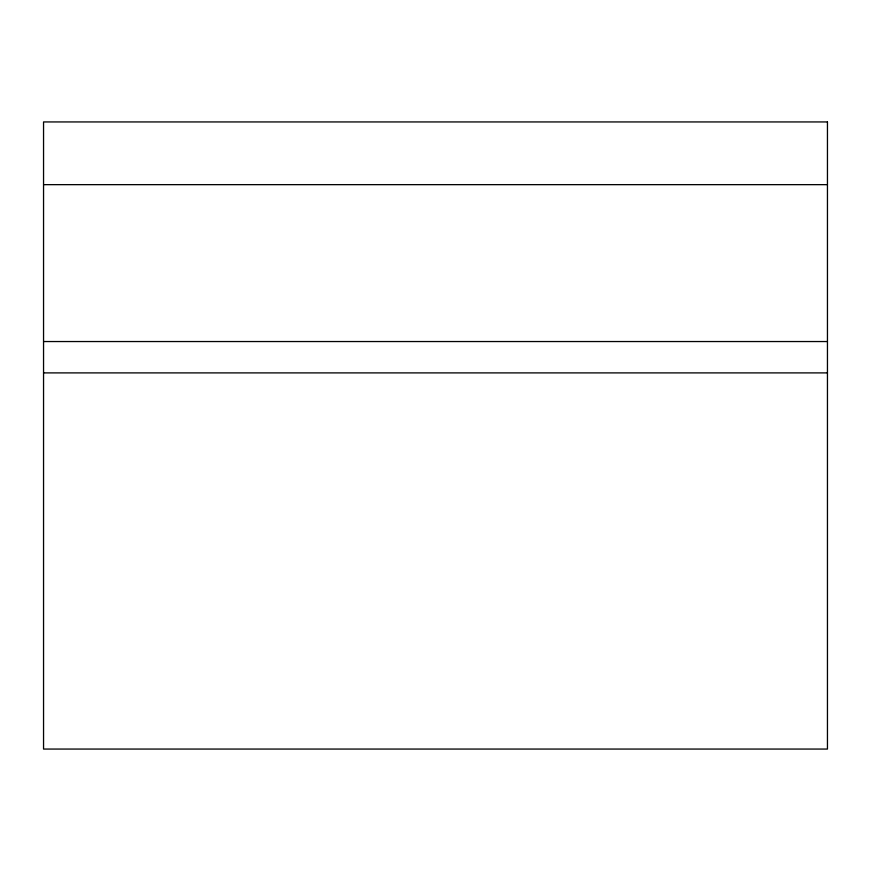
<?xml version="1.0" encoding="UTF-8"?>
<svg xmlns="http://www.w3.org/2000/svg" width="871" height="871" viewBox="0 0 871 871"><rect width="100%" height="100%" fill="white"/><g stroke="black" fill="none" stroke-linecap="round" stroke-linejoin="round"><path stroke-width="1.31" d="M43.55 184.652L827.45 184.652M43.55 341.541L827.45 341.541M43.55 372.897L827.45 372.897M827.45 121.94L43.55 121.94L43.55 749.06L827.45 749.06L827.45 121.94"/></g></svg>
